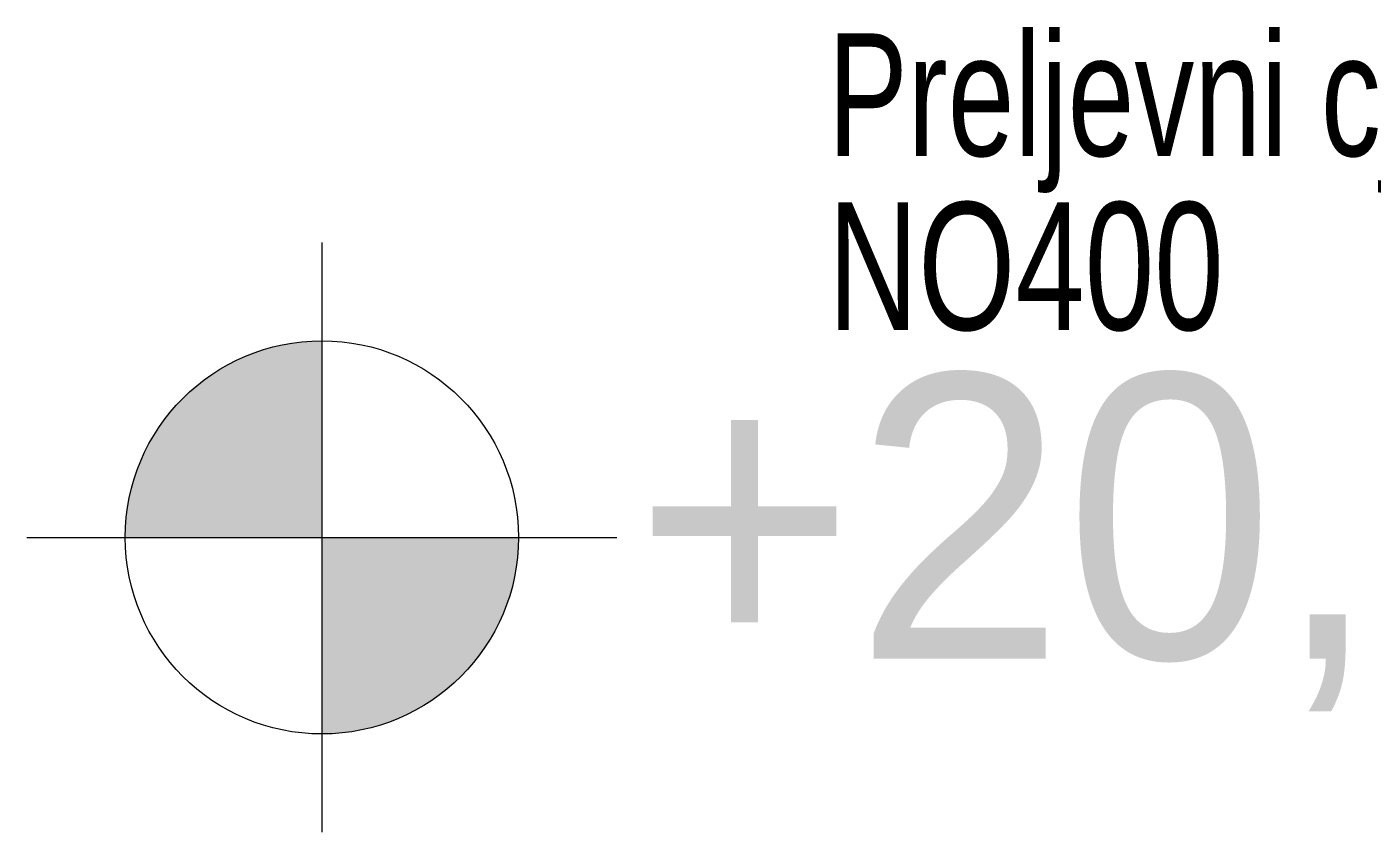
# Model space of a CAD drawing. Header units: millimetres. Extents: x 47998 to 491357, y 29487 to 305355.
# Drawn here: x 48901.5 to 49006.8, y 30373.9 to 30437 of the extents above; entities that cross this region are included whole.
import ezdxf

# ---------------------------------------------------------------- set-up
doc = ezdxf.new("R2010")
doc.units = ezdxf.units.MM
doc.styles.add('GP kota 28.53_PBS_arhitektura$0$KOTE', font='arial.ttf')
doc.styles.add('GP kota 28.53_PBS_strojarstvo_rashladni_sustav$0$SIMPLEXCE', font='arial.ttf', dxfattribs={"width": 0.9, "height": 100})

msp = doc.modelspace()

# ---------------------------------------------------------------- hatches: boundary and pattern name
at = {"linetype": 'Continuous', "lineweight": 20}
h = msp.add_hatch(color=2, dxfattribs=at)
h.paths.add_polyline_path([(48909.19, 30396.99), (48924.59, 30396.99), (48924.59, 30412.39, 0.414214)])
h.paths.add_polyline_path([(48924.59, 30381.6, 0.414214), (48939.98, 30396.99), (48924.59, 30396.99)])

# ---------------------------------------------------------------- linework, layer by layer
at = {"color": 2, "linetype": 'Continuous', "lineweight": 20}
for p, q in [((48924.59, 30420.09), (48924.59, 30373.9)), ((48901.49, 30396.99), (48947.68, 30396.99))]:
    msp.add_line(p, q, dxfattribs=at)
msp.add_circle((48924.59, 30396.99), 15.4, dxfattribs=at)

# ---------------------------------------------------------------- texts
at = {"color": 250, "linetype": 'Continuous', "lineweight": -3, "style": 'GP kota 28.53_PBS_strojarstvo_rashladni_sustav$0$SIMPLEXCE', "width": 0.7}
for s, height, p in [('Preljevni cjevovod', 9.6, (48964.21, 30426.87)), ('NO400', 10, (48964.22, 30413.24))]:
    msp.add_text(s, height=height, dxfattribs=at).set_placement(p)
at = {"color": 2, "linetype": 'Continuous', "lineweight": 20, "style": 'GP kota 28.53_PBS_arhitektura$0$KOTE', "width": 0.95}
msp.add_attdef('+20,63', (48949.06, 30387.5), '', height=22.27, dxfattribs=at)

doc.saveas('drawing.dxf')
